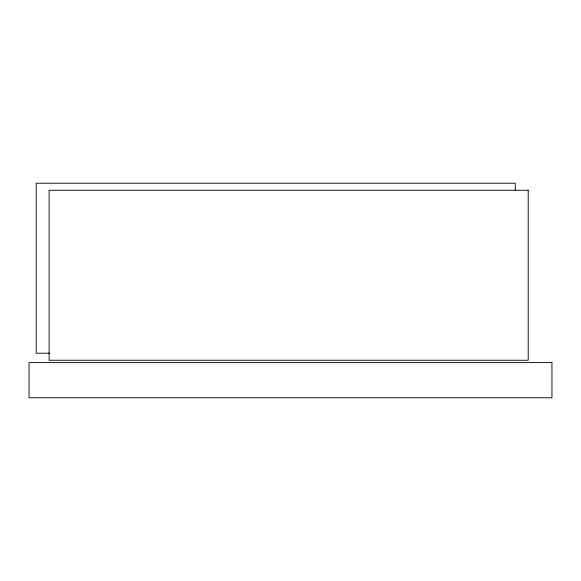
<?xml version="1.0" encoding="UTF-8"?>
<svg xmlns="http://www.w3.org/2000/svg" width="581" height="581" viewBox="0 0 581 581"><rect width="100%" height="100%" fill="white"/><g stroke="black" fill="none" stroke-linecap="round" stroke-linejoin="round"><path stroke-width="0.87" d="M49.806 353.226L36.196 353.226L36.196 183.226L515.296 183.226L515.296 190.365M528.209 190.256L49.109 190.256L49.109 360.256L528.209 360.256L528.209 190.256M551.95 362.602L29.05 362.602L29.05 397.774L551.95 397.774L551.95 362.602"/></g></svg>
